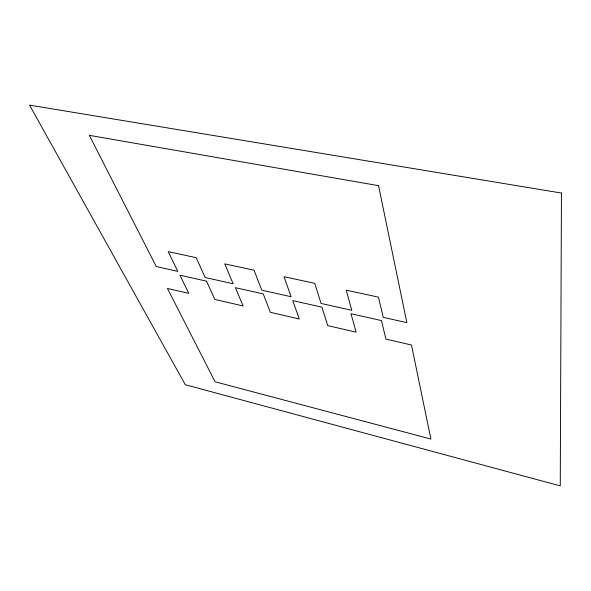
<?xml version="1.0" encoding="UTF-8"?>
<svg xmlns="http://www.w3.org/2000/svg" width="591" height="591" viewBox="0 0 591 591"><rect width="100%" height="100%" fill="white"/><g stroke="black" fill="none" stroke-linecap="round" stroke-linejoin="round"><path stroke-width="0.89" d="M561.45 193.05L560.261 485.891L185.293 384.719L29.55 105.109L561.45 193.05M378.543 185.67L89.315 135.332L156.275 266.556L177.795 271.372L168.191 251.618L196.146 257.669L205.158 277.497L233.142 283.761L224.75 263.867L254.034 270.205L261.783 290.174L291.09 296.734L284.027 276.706L314.744 283.355L321.083 303.449L351.8 310.327L346.215 290.174L378.469 297.155L383.263 317.367L406.852 322.649L378.543 185.67M206.525 281.176L179.937 275.192L188.773 293.372L167.43 288.423L215.065 381.771L430.905 439.047L411.476 345.018L385.923 339.094L381.468 320.581L350.973 313.71L356.144 332.186L327.746 325.604L321.918 307.165L292.781 300.605L299.26 318.992L270.36 312.292L263.246 293.949L235.425 287.684L243.123 305.975L214.821 299.415L206.525 281.176"/></g></svg>
